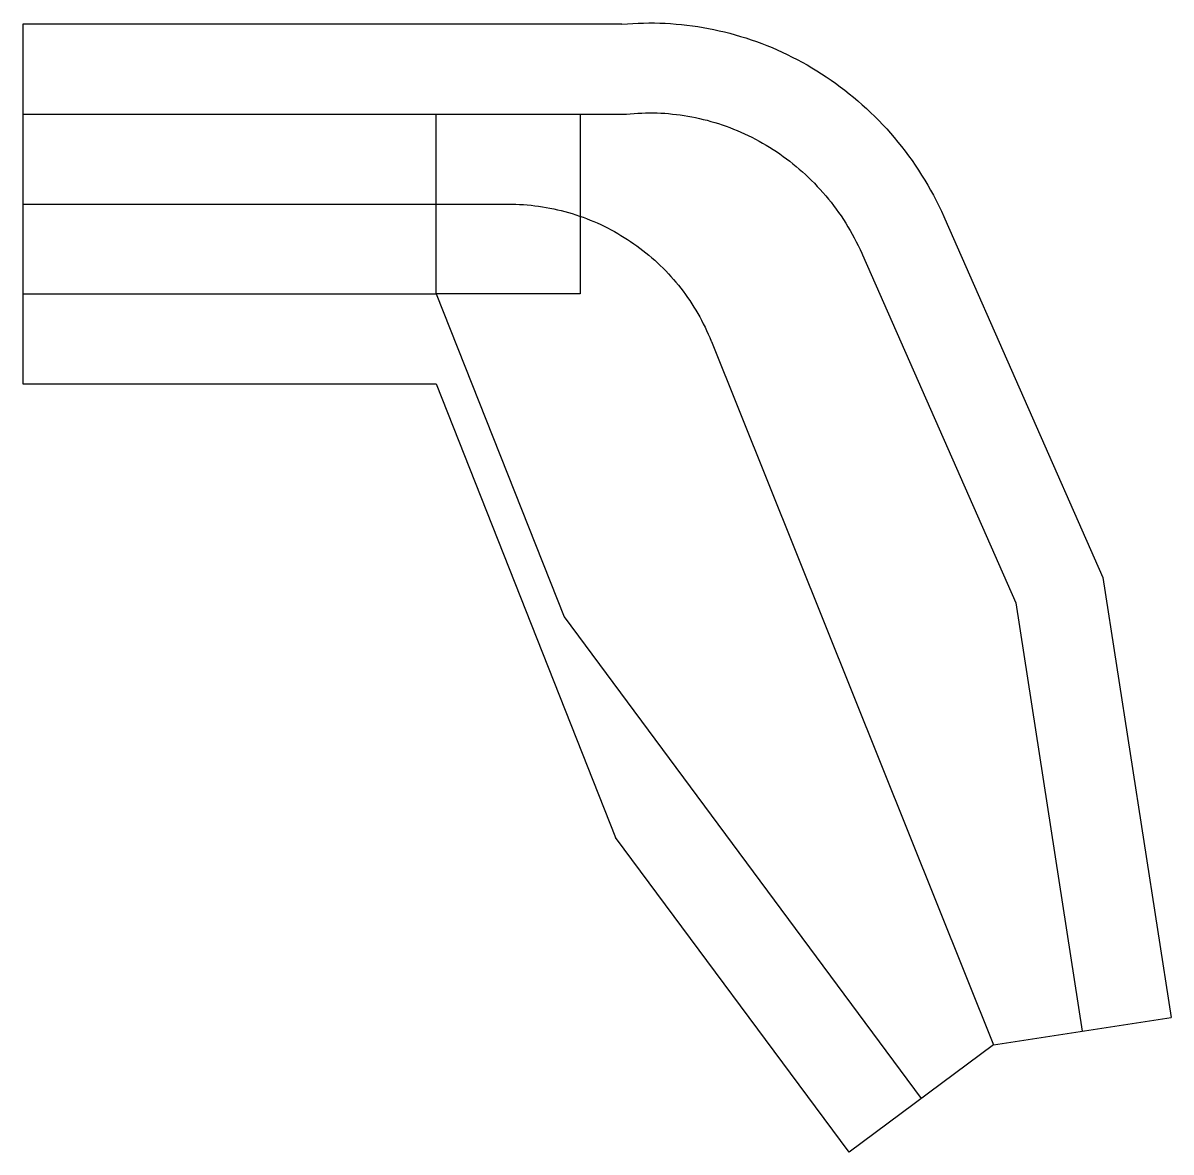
# Model space of a CAD drawing. Header units: metres. Extents: x -10000 to 13660, y -19528 to 3730.
import ezdxf

# ---------------------------------------------------------------- set-up
doc = ezdxf.new("R2010")
doc.units = ezdxf.units.M

msp = doc.modelspace()

# ---------------------------------------------------------------- linework, layer by layer
at = {"color": 1}
for p, q in [((-10000, 3704), (-10000, -3704)), ((2345, 3704), (-10000, 3704)), ((-10000, 1852), (2437, 1852)), ((8999, -301), (12258, -7692)), ((7305, -1049), (10465, -8216)), ((-10000, -1852), (-1482, -1852)), ((-1482, -1852), (1151, -8506)), ((-10000, -3704), (-1482, -3704)), ((-1482, -3704), (2214, -13046)), ((12258, -7692), (13660, -16754)), ((10465, -8216), (11830, -17037)), ((1151, -8506), (8513, -18424)), ((7026, -19528), (2214, -13046)), ((10000, -17321), (13660, -16754)), ((10000, -17321), (7026, -19528))]:
    msp.add_line(p, q, dxfattribs=at)
for points in [[(2345, 3704), (2456, 3713), (2567, 3720), (2678, 3726), (2789, 3729), (2900, 3730), (3012, 3730), (3124, 3727), (3235, 3723), (3347, 3717), (3459, 3708), (3571, 3698), (3683, 3686), (3795, 3671), (3906, 3655), (4018, 3637), (4129, 3617), (4240, 3595), (4351, 3571), (4461, 3545), (4571, 3517), (4681, 3487), (4791, 3455), (4900, 3421), (5008, 3385), (5116, 3347), (5224, 3307), (5330, 3266), (5437, 3222), (5542, 3177), (5647, 3130), (5752, 3080), (5855, 3029), (5958, 2976), (6060, 2921), (6161, 2865), (6261, 2806), (6361, 2746), (6459, 2684), (6556, 2620), (6653, 2554), (6748, 2487), (6842, 2418), (6936, 2347), (7028, 2274), (7119, 2200), (7208, 2124), (7297, 2046), (7384, 1967), (7470, 1886), (7554, 1803), (7638, 1719), (7720, 1634), (7800, 1547), (7879, 1458), (7957, 1368), (8033, 1276), (8107, 1184), (8180, 1089), (8252, 993), (8322, 896), (8390, 798), (8456, 698), (8521, 597), (8585, 495), (8646, 391), (8706, 287), (8764, 181), (8820, 74), (8875, -34), (8927, -143), (8978, -253), (8999, -301)], [(1482, -1852), (-1482, -1852), (-1482, 1852), (1482, 1852), (1482, -1852)], [(2437, 1852), (2515, 1860), (2594, 1866), (2672, 1871), (2751, 1875), (2830, 1877), (2909, 1878), (2988, 1878), (3068, 1876), (3147, 1873), (3227, 1869), (3306, 1863), (3386, 1855), (3466, 1846), (3545, 1836), (3625, 1825), (3704, 1812), (3784, 1797), (3863, 1781), (3942, 1764), (4021, 1745), (4100, 1725), (4179, 1704), (4257, 1681), (4335, 1657), (4413, 1631), (4491, 1604), (4568, 1575), (4645, 1545), (4721, 1514), (4797, 1482), (4873, 1447), (4948, 1412), (5022, 1375), (5096, 1337), (5170, 1297), (5242, 1257), (5315, 1214), (5386, 1171), (5458, 1126), (5528, 1080), (5598, 1032), (5667, 983), (5735, 933), (5802, 882), (5869, 829), (5935, 775), (6000, 720), (6064, 664), (6127, 607), (6190, 548), (6251, 488), (6311, 427), (6371, 365), (6430, 301), (6487, 237), (6543, 171), (6599, 104), (6653, 37), (6706, -32), (6759, -102), (6810, -173), (6859, -245), (6908, -318), (6955, -392), (7002, -466), (7047, -542), (7090, -619), (7133, -696), (7174, -775), (7214, -854), (7252, -934), (7289, -1015), (7305, -1049)], [(-10000, 0), (0, 0), (79, -1), (158, -3), (236, -6), (315, -11), (393, -17), (472, -25), (550, -34), (628, -44), (706, -56), (784, -69), (861, -83), (938, -99), (1015, -116), (1092, -134), (1168, -154), (1244, -175), (1319, -197), (1395, -221), (1469, -246), (1544, -272), (1617, -300), (1691, -329), (1763, -359), (1836, -390), (1907, -423), (1978, -457), (2049, -492), (2119, -528), (2188, -566), (2257, -605), (2324, -645), (2392, -686), (2458, -728), (2524, -772), (2589, -816), (2653, -862), (2716, -909), (2778, -957), (2840, -1006), (2901, -1056), (2961, -1107), (3020, -1159), (3078, -1212), (3135, -1267), (3191, -1322), (3246, -1378), (3301, -1435), (3354, -1493), (3406, -1552), (3457, -1612), (3507, -1673), (3556, -1735), (3604, -1797), (3651, -1860), (3697, -1924), (3741, -1989), (3785, -2055), (3827, -2121), (3868, -2189), (3908, -2257), (3947, -2325), (3985, -2394), (4021, -2464), (4056, -2535), (4090, -2606), (4123, -2677), (4154, -2750), (4184, -2822), (4189, -2833), (10000, -17321)]]:
    msp.add_lwpolyline(points, dxfattribs=at)

doc.saveas('drawing.dxf')
